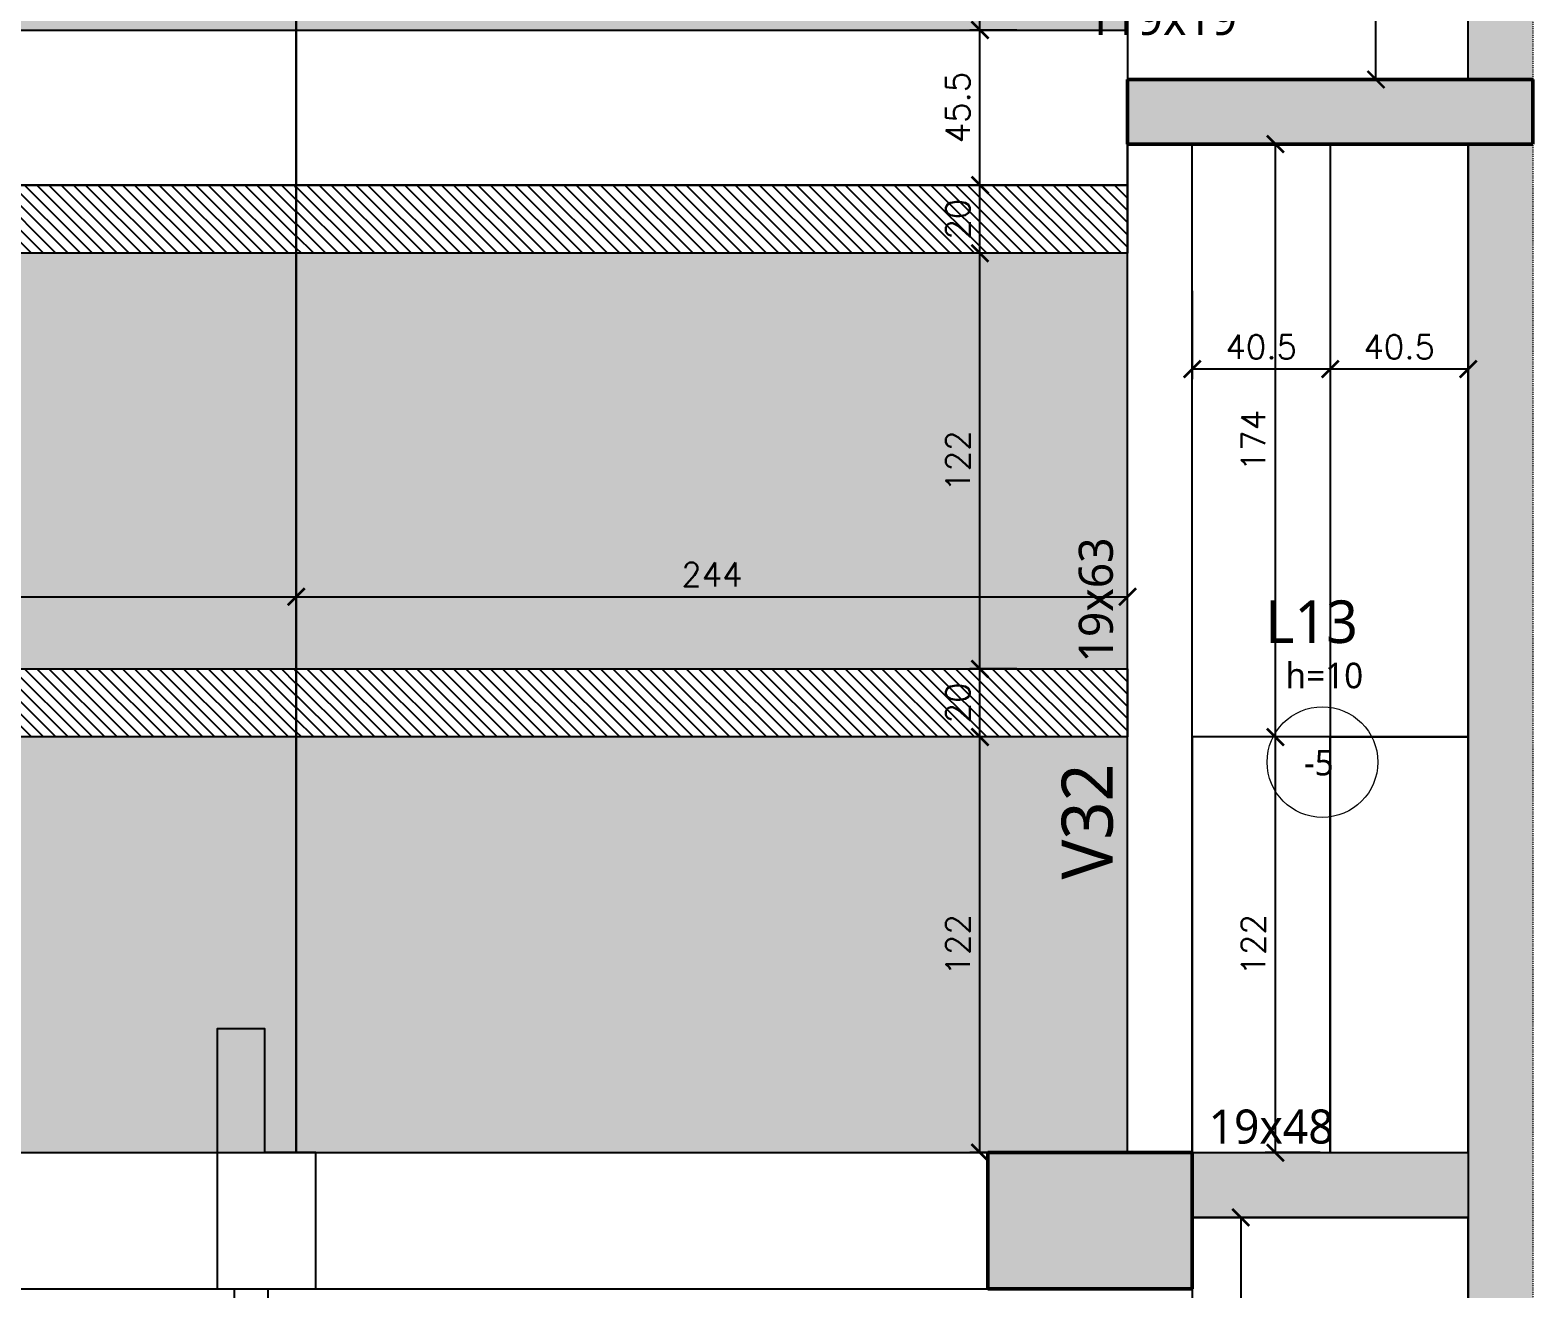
# Model space of a CAD drawing. Extents: x -29754 to -10774, y -8834 to 6017.
# Drawn here: x -21997.4 to -21556.3, y -6833.6 to -6464.1 of the extents above; entities that cross this region are included whole.
import ezdxf

# ---------------------------------------------------------------- set-up
doc = ezdxf.new("R2010")
doc.units = 0
doc.header["$PDMODE"] = 2
doc.header["$PDSIZE"] = 10
doc.linetypes.add('Aligning Line', pattern=[0.635, 0.3175, -0.3175])
doc.layers.get('0').update_dxf_attribs({"lineweight": 13})
doc.layers.get('Defpoints').update_dxf_attribs({"lineweight": 13})
doc.layers.add('A-DETL', color=7, linetype='Continuous', lineweight=18, true_color=0x00a600)
for name, color, linetype, lineweight in [('A-FLOR-IDEN', 7, 'Continuous', 9), ('cotas', 4, 'Continuous', 13), ('S-BEAM', 7, 'Continuous', 18), ('S-BEAM-IDEN', 7, 'Continuous', 9), ('S-COLS', 7, 'Continuous', 18), ('S-COLS-IDEN', 7, 'Continuous', 9)]:
    doc.layers.add(name, color=color, linetype=linetype, lineweight=lineweight)
for name, color, linetype in [('Cota', 4, 'Continuous'), ('Faixa Reesc', 8, 'Continuous'), ('Hachura 122x244', 253, 'Continuous'), ('Painéis', 200, 'Continuous'), ('Reaproveitamento', 251, 'Continuous')]:
    doc.layers.add(name, color=color, linetype=linetype)
doc.styles.add('Gadugi', font='gadugi.ttf', dxfattribs={"height": 15})
doc.styles.add('Gadugi_1', font='gadugi.ttf', dxfattribs={"height": 10})
doc.styles.add('Gadugi_2', font='gadugi.ttf', dxfattribs={"height": 0.2})
doc.styles.add('Gadugi_3', font='gadugi.ttf', dxfattribs={"height": 7.5})
doc.styles.add('ROMANS', font='romans.shx')
doc.dimstyles.new('Cota Paínel', dxfattribs={"dimtxt": 7, "dimasz": 5, "dimexe": 3, "dimexo": 3, "dimgap": 3, "dimtad": 1, "dimdec": 1, "dimzin": 12, "dimdsep": 46, "dimtxsty": 'ROMANS', "dimblk": 'ARCHTICK', "dimcen": 0, "dimclrd": 4, "dimclre": 4, "dimclrt": 1, "dimadec": 1, "dimazin": 3, "dimtfac": 1, "dimtdec": 1, "dimtmove": 0, "dimatfit": 3, "dimldrblk": 'OBLIQUE', "dimfxl": 1, "dimtolj": 1, "dimtzin": 12, "dimarcsym": 0})

# ---------------------------------------------------------------- blocks, each defined once
blk = doc.blocks.new('PED_TAG_LAJE_R01 - TÍTULO_ESPESSURA_REBAIXO-2413107-PL100 - FORMA DO PAVIMENTO TIPO')
at = {"layer": 'A-FLOR-IDEN'}
blk.add_circle((-0.0458, -0.6673), 0.325, dxfattribs=at)
blk = doc.blocks.new('122x244')
at = {"layer": 'Hachura 122x244'}
h = blk.add_hatch(color=256, dxfattribs=at)
h.dxf.hatch_style = 2
h.paths.add_polyline_path([(-30259.5, 9300.7), (-30015.5, 9300.7), (-30015.5, 9422.7), (-30259.5, 9422.7)])
at = {"layer": 'Painéis'}
blk.add_lwpolyline([(-30259.5, 9300.7), (-30015.5, 9300.7), (-30015.5, 9422.7), (-30259.5, 9422.7)], close=True, dxfattribs=at)
blk = doc.blocks.new('_ArchTick')
at = {"color": 0, "linetype": 'ByBlock', "const_width": 0.15}
blk.add_lwpolyline([(-0.5, -0.5), (0.5, 0.5)], dxfattribs=at)
blk = doc.blocks.new('*D287')
at = {"layer": 'Cota', "color": 4, "lineweight": -2, "transparency": 16777216}
for p, q in [((-21698.56, -6671.63), (-21721.58, -6671.63)), ((-21718.58, -6793.63), (-21718.58, -6671.63)), ((-21698.56, -6793.63), (-21721.58, -6793.63))]:
    blk.add_line(p, q, dxfattribs=at)
at = {"layer": 'Defpoints', "color": 0, "transparency": 16777216}
for p in [(-21718.58, -6671.63), (-21695.56, -6671.63), (-21695.56, -6793.63)]:
    blk.add_point(p, dxfattribs=at)
at = {"layer": 'Cota', "color": 4, "lineweight": -2, "transparency": 16777216, "xscale": 5, "yscale": 5, "zscale": 5}
for p, rotation in [((-21718.58, -6671.63), 90), ((-21718.58, -6793.63), 270)]:
    blk.add_blockref('_ArchTick', p, dxfattribs=dict(at, rotation=rotation))
at = {"layer": 'Cota', "color": 1, "transparency": 16777216, "insert": (-21725.08, -6732.63), "char_height": 7, "attachment_point": 5, "rotation": 90, "style": 'ROMANS'}
blk.add_mtext('\\A1;122', dxfattribs=at)
blk = doc.blocks.new('_OBLIQUE')
at = {"color": 0, "linetype": 'ByBlock', "lineweight": -2}
for p, q in [((0, 0), (-1, 0)), ((-0.5, -0.5), (0.5, 0.5))]:
    blk.add_line(p, q, dxfattribs=at)
blk = doc.blocks.new('*D288')
at = {"layer": 'Cota', "color": 4, "lineweight": -2, "transparency": 16777216}
for p, q in [((-21707.77, -6651.63), (-21721.58, -6651.63)), ((-21718.58, -6671.63), (-21718.58, -6651.63)), ((-21698.56, -6671.63), (-21721.58, -6671.63))]:
    blk.add_line(p, q, dxfattribs=at)
at = {"layer": 'Defpoints', "color": 0, "transparency": 16777216}
for p in [(-21718.58, -6651.63), (-21704.77, -6651.63), (-21695.56, -6671.63)]:
    blk.add_point(p, dxfattribs=at)
at = {"layer": 'Cota', "color": 4, "lineweight": -2, "transparency": 16777216, "xscale": 5, "yscale": 5, "zscale": 5}
for p, rotation in [((-21718.58, -6651.63), 90), ((-21718.58, -6671.63), 270)]:
    blk.add_blockref('_ArchTick', p, dxfattribs=dict(at, rotation=rotation))
at = {"layer": 'Cota', "color": 1, "transparency": 16777216, "insert": (-21725.08, -6661.63), "char_height": 7, "attachment_point": 5, "rotation": 90, "style": 'ROMANS'}
blk.add_mtext('\\A1;20', dxfattribs=at)
blk = doc.blocks.new('*D289')
at = {"layer": 'Cota', "color": 4, "lineweight": -2, "transparency": 16777216}
for p, q in [((-21707.77, -6529.63), (-21721.58, -6529.63)), ((-21718.58, -6651.63), (-21718.58, -6529.63)), ((-21707.77, -6651.63), (-21721.58, -6651.63))]:
    blk.add_line(p, q, dxfattribs=at)
at = {"layer": 'Defpoints', "color": 0, "transparency": 16777216}
for p in [(-21718.58, -6529.63), (-21704.77, -6529.63), (-21704.77, -6651.63)]:
    blk.add_point(p, dxfattribs=at)
at = {"layer": 'Cota', "color": 4, "lineweight": -2, "transparency": 16777216, "xscale": 5, "yscale": 5, "zscale": 5}
for p, rotation in [((-21718.58, -6529.63), 90), ((-21718.58, -6651.63), 270)]:
    blk.add_blockref('_ArchTick', p, dxfattribs=dict(at, rotation=rotation))
at = {"layer": 'Cota', "color": 1, "transparency": 16777216, "insert": (-21725.08, -6590.63), "char_height": 7, "attachment_point": 5, "rotation": 90, "style": 'ROMANS'}
blk.add_mtext('\\A1;122', dxfattribs=at)
blk = doc.blocks.new('*D290')
at = {"layer": 'Cota', "color": 4, "lineweight": -2, "transparency": 16777216}
for p, q in [((-21707.77, -6509.63), (-21721.58, -6509.63)), ((-21718.58, -6529.63), (-21718.58, -6509.63)), ((-21707.77, -6529.63), (-21721.58, -6529.63))]:
    blk.add_line(p, q, dxfattribs=at)
at = {"layer": 'Defpoints', "color": 0, "transparency": 16777216}
for p in [(-21718.58, -6509.63), (-21704.77, -6509.63), (-21704.77, -6529.63)]:
    blk.add_point(p, dxfattribs=at)
at = {"layer": 'Cota', "color": 4, "lineweight": -2, "transparency": 16777216, "xscale": 5, "yscale": 5, "zscale": 5}
for p, rotation in [((-21718.58, -6509.63), 90), ((-21718.58, -6529.63), 270)]:
    blk.add_blockref('_ArchTick', p, dxfattribs=dict(at, rotation=rotation))
at = {"layer": 'Cota', "color": 1, "transparency": 16777216, "insert": (-21725.08, -6519.63), "char_height": 7, "attachment_point": 5, "rotation": 90, "style": 'ROMANS'}
blk.add_mtext('\\A1;20', dxfattribs=at)
blk = doc.blocks.new('*D291')
at = {"layer": 'Cota', "color": 4, "lineweight": -2, "transparency": 16777216}
for p, q in [((-21707.77, -6464.13), (-21721.58, -6464.13)), ((-21718.58, -6509.63), (-21718.58, -6464.13)), ((-21707.77, -6509.63), (-21721.58, -6509.63))]:
    blk.add_line(p, q, dxfattribs=at)
at = {"layer": 'Defpoints', "color": 0, "transparency": 16777216}
for p in [(-21718.58, -6464.13), (-21704.77, -6464.13), (-21704.77, -6509.63)]:
    blk.add_point(p, dxfattribs=at)
at = {"layer": 'Cota', "color": 4, "lineweight": -2, "transparency": 16777216, "xscale": 5, "yscale": 5, "zscale": 5}
for p, rotation in [((-21718.58, -6464.13), 90), ((-21718.58, -6509.63), 270)]:
    blk.add_blockref('_ArchTick', p, dxfattribs=dict(at, rotation=rotation))
at = {"layer": 'Cota', "color": 1, "transparency": 16777216, "insert": (-21725.08, -6486.88), "char_height": 7, "attachment_point": 5, "rotation": 90, "style": 'ROMANS'}
blk.add_mtext('\\A1;45.5', dxfattribs=at)
blk = doc.blocks.new('*D292')
at = {"layer": 'Cota', "color": 4, "lineweight": -2, "transparency": 16777216}
for p, q in [((-21711.26, -6342.13), (-21721.58, -6342.13)), ((-21718.58, -6464.13), (-21718.58, -6342.13)), ((-21707.77, -6464.13), (-21721.58, -6464.13))]:
    blk.add_line(p, q, dxfattribs=at)
at = {"layer": 'Defpoints', "color": 0, "transparency": 16777216}
for p in [(-21718.58, -6342.13), (-21708.26, -6342.13), (-21704.77, -6464.13)]:
    blk.add_point(p, dxfattribs=at)
at = {"layer": 'Cota', "color": 4, "lineweight": -2, "transparency": 16777216, "xscale": 5, "yscale": 5, "zscale": 5}
for p, rotation in [((-21718.58, -6342.13), 90), ((-21718.58, -6464.13), 270)]:
    blk.add_blockref('_ArchTick', p, dxfattribs=dict(at, rotation=rotation))
at = {"layer": 'Cota', "color": 1, "transparency": 16777216, "insert": (-21725.08, -6403.13), "char_height": 7, "attachment_point": 5, "rotation": 90, "style": 'ROMANS'}
blk.add_mtext('\\A1;122', dxfattribs=at)
blk = doc.blocks.new('*D295')
at = {"layer": 'Cota', "color": 4, "lineweight": -2, "transparency": 16777216}
for p, q in [((-21590.63, -6342.13), (-21605.34, -6342.13)), ((-21602.34, -6478.63), (-21602.34, -6342.13)), ((-21590.63, -6478.63), (-21605.34, -6478.63))]:
    blk.add_line(p, q, dxfattribs=at)
at = {"layer": 'Defpoints', "color": 0, "transparency": 16777216}
for p in [(-21602.34, -6342.13), (-21587.63, -6342.13), (-21587.63, -6478.63)]:
    blk.add_point(p, dxfattribs=at)
at = {"layer": 'Cota', "color": 4, "lineweight": -2, "transparency": 16777216, "xscale": 5, "yscale": 5, "zscale": 5}
for p, rotation in [((-21602.34, -6342.13), 90), ((-21602.34, -6478.63), 270)]:
    blk.add_blockref('_ArchTick', p, dxfattribs=dict(at, rotation=rotation))
at = {"layer": 'Cota', "color": 1, "transparency": 16777216, "insert": (-21608.84, -6410.38), "char_height": 7, "attachment_point": 5, "rotation": 90, "style": 'ROMANS'}
blk.add_mtext('\\A1;136.5', dxfattribs=at)
blk = doc.blocks.new('*D303')
at = {"layer": 'Cota', "color": 4, "lineweight": -2, "transparency": 16777216}
for p, q in [((-21653.26, -6812.63), (-21639.02, -6812.63)), ((-21642.02, -6812.63), (-21642.02, -6955.63)), ((-21653.26, -6955.63), (-21639.02, -6955.63))]:
    blk.add_line(p, q, dxfattribs=at)
at = {"layer": 'Defpoints', "color": 0, "transparency": 16777216}
for p in [(-21656.26, -6812.63), (-21656.26, -6955.63), (-21642.02, -6955.63)]:
    blk.add_point(p, dxfattribs=at)
at = {"layer": 'Cota', "color": 4, "lineweight": -2, "transparency": 16777216, "xscale": 5, "yscale": 5, "zscale": 5}
for p, rotation in [((-21642.02, -6812.63), 90), ((-21642.02, -6955.63), 270)]:
    blk.add_blockref('_ArchTick', p, dxfattribs=dict(at, rotation=rotation))
at = {"layer": 'Cota', "color": 1, "transparency": 16777216, "insert": (-21648.52, -6884.13), "char_height": 7, "attachment_point": 5, "rotation": 90, "style": 'ROMANS'}
blk.add_mtext('\\A1;143', dxfattribs=at)
blk = doc.blocks.new('*D315')
at = {"layer": 'Cota', "color": 4, "lineweight": -2, "transparency": 16777216}
for p, q in [((-21618.76, -6671.63), (-21634.85, -6671.63)), ((-21631.85, -6793.63), (-21631.85, -6671.63)), ((-21618.76, -6793.63), (-21634.85, -6793.63))]:
    blk.add_line(p, q, dxfattribs=at)
at = {"layer": 'Defpoints', "color": 0, "transparency": 16777216}
for p in [(-21631.85, -6671.63), (-21615.76, -6671.63), (-21615.76, -6793.63)]:
    blk.add_point(p, dxfattribs=at)
at = {"layer": 'Cota', "color": 4, "lineweight": -2, "transparency": 16777216, "xscale": 5, "yscale": 5, "zscale": 5}
for p, rotation in [((-21631.85, -6671.63), 90), ((-21631.85, -6793.63), 270)]:
    blk.add_blockref('_ArchTick', p, dxfattribs=dict(at, rotation=rotation))
at = {"layer": 'Cota', "color": 1, "transparency": 16777216, "insert": (-21638.35, -6732.63), "char_height": 7, "attachment_point": 5, "rotation": 90, "style": 'ROMANS'}
blk.add_mtext('\\A1;122', dxfattribs=at)
blk = doc.blocks.new('*D316')
at = {"layer": 'Cota', "color": 4, "lineweight": -2, "transparency": 16777216}
for p, q in [((-21618.76, -6497.63), (-21634.85, -6497.63)), ((-21631.85, -6671.63), (-21631.85, -6497.63)), ((-21618.76, -6671.63), (-21634.85, -6671.63))]:
    blk.add_line(p, q, dxfattribs=at)
at = {"layer": 'Defpoints', "color": 0, "transparency": 16777216}
for p in [(-21631.85, -6497.63), (-21615.76, -6497.63), (-21615.76, -6671.63)]:
    blk.add_point(p, dxfattribs=at)
at = {"layer": 'Cota', "color": 4, "lineweight": -2, "transparency": 16777216, "xscale": 5, "yscale": 5, "zscale": 5}
for p, rotation in [((-21631.85, -6497.63), 90), ((-21631.85, -6671.63), 270)]:
    blk.add_blockref('_ArchTick', p, dxfattribs=dict(at, rotation=rotation))
at = {"layer": 'Cota', "color": 1, "transparency": 16777216, "insert": (-21638.35, -6584.63), "char_height": 7, "attachment_point": 5, "rotation": 90, "style": 'ROMANS'}
blk.add_mtext('\\A1;174', dxfattribs=at)
blk = doc.blocks.new('*D317')
at = {"layer": 'Cota', "color": 4, "lineweight": -2, "transparency": 16777216}
for p, q in [((-21615.76, -6527.13), (-21615.76, -6566.63)), ((-21575.26, -6527.13), (-21575.26, -6566.63)), ((-21575.26, -6563.63), (-21615.76, -6563.63))]:
    blk.add_line(p, q, dxfattribs=at)
at = {"layer": 'Defpoints', "color": 0, "transparency": 16777216}
for p in [(-21615.76, -6524.13), (-21575.26, -6524.13), (-21615.76, -6563.63)]:
    blk.add_point(p, dxfattribs=at)
at = {"layer": 'Cota', "color": 4, "lineweight": -2, "transparency": 16777216, "xscale": 5, "yscale": 5, "zscale": 5, "rotation": 180}
blk.add_blockref('_ArchTick', (-21615.76, -6563.63), dxfattribs=at)
at = {"layer": 'Cota', "color": 4, "lineweight": -2, "transparency": 16777216, "xscale": 5, "yscale": 5, "zscale": 5}
blk.add_blockref('_ArchTick', (-21575.26, -6563.63), dxfattribs=at)
at = {"layer": 'Cota', "color": 1, "transparency": 16777216, "insert": (-21595.51, -6557.13), "char_height": 7, "attachment_point": 5, "style": 'ROMANS'}
blk.add_mtext('\\A1;40.5', dxfattribs=at)
blk = doc.blocks.new('*D318')
at = {"layer": 'Cota', "color": 4, "lineweight": -2, "transparency": 16777216}
for p, q in [((-21615.76, -6527.13), (-21615.76, -6566.63)), ((-21656.26, -6540.68), (-21656.26, -6566.63)), ((-21615.76, -6563.63), (-21656.26, -6563.63))]:
    blk.add_line(p, q, dxfattribs=at)
at = {"layer": 'Defpoints', "color": 0, "transparency": 16777216}
for p in [(-21615.76, -6524.13), (-21656.26, -6537.68), (-21656.26, -6563.63)]:
    blk.add_point(p, dxfattribs=at)
at = {"layer": 'Cota', "color": 4, "lineweight": -2, "transparency": 16777216, "xscale": 5, "yscale": 5, "zscale": 5, "rotation": 180}
blk.add_blockref('_ArchTick', (-21656.26, -6563.63), dxfattribs=at)
at = {"layer": 'Cota', "color": 4, "lineweight": -2, "transparency": 16777216, "xscale": 5, "yscale": 5, "zscale": 5}
blk.add_blockref('_ArchTick', (-21615.76, -6563.63), dxfattribs=at)
at = {"layer": 'Cota', "color": 1, "transparency": 16777216, "insert": (-21636.01, -6557.13), "char_height": 7, "attachment_point": 5, "style": 'ROMANS'}
blk.add_mtext('\\A1;40.5', dxfattribs=at)
blk = doc.blocks.new('*D484')
at = {"layer": 'cotas', "color": 4, "lineweight": -2, "transparency": 16777216}
for p, q in [((-22163.26, -6648.63), (-22163.26, -6627.45)), ((-22163.26, -6630.45), (-21919.26, -6630.45)), ((-21919.26, -6648.63), (-21919.26, -6627.45))]:
    blk.add_line(p, q, dxfattribs=at)
at = {"layer": 'Defpoints', "color": 0, "transparency": 16777216}
for p in [(-21919.26, -6630.45), (-22163.26, -6651.63), (-21919.26, -6651.63)]:
    blk.add_point(p, dxfattribs=at)
at = {"layer": 'cotas', "color": 4, "lineweight": -2, "transparency": 16777216, "xscale": 5, "yscale": 5, "zscale": 5, "rotation": 180}
blk.add_blockref('_ArchTick', (-22163.26, -6630.45), dxfattribs=at)
at = {"layer": 'cotas', "color": 4, "lineweight": -2, "transparency": 16777216, "xscale": 5, "yscale": 5, "zscale": 5}
blk.add_blockref('_ArchTick', (-21919.26, -6630.45), dxfattribs=at)
at = {"layer": 'cotas', "color": 1, "transparency": 16777216, "insert": (-22041.26, -6623.95), "char_height": 7, "attachment_point": 5, "style": 'ROMANS'}
blk.add_mtext('\\A1;244', dxfattribs=at)
blk = doc.blocks.new('*D485')
at = {"layer": 'cotas', "color": 4, "lineweight": -2, "transparency": 16777216}
for p, q in [((-21919.26, -6648.63), (-21919.26, -6627.45)), ((-21919.26, -6630.45), (-21675.26, -6630.45)), ((-21675.26, -6648.63), (-21675.26, -6627.45))]:
    blk.add_line(p, q, dxfattribs=at)
at = {"layer": 'Defpoints', "color": 0, "transparency": 16777216}
for p in [(-21675.26, -6630.45), (-21919.26, -6651.63), (-21675.26, -6651.63)]:
    blk.add_point(p, dxfattribs=at)
at = {"layer": 'cotas', "color": 4, "lineweight": -2, "transparency": 16777216, "xscale": 5, "yscale": 5, "zscale": 5, "rotation": 180}
blk.add_blockref('_ArchTick', (-21919.26, -6630.45), dxfattribs=at)
at = {"layer": 'cotas', "color": 4, "lineweight": -2, "transparency": 16777216, "xscale": 5, "yscale": 5, "zscale": 5}
blk.add_blockref('_ArchTick', (-21675.26, -6630.45), dxfattribs=at)
at = {"layer": 'cotas', "color": 1, "transparency": 16777216, "insert": (-21797.26, -6623.95), "char_height": 7, "attachment_point": 5, "style": 'ROMANS'}
blk.add_mtext('\\A1;244', dxfattribs=at)

msp = doc.modelspace()

# ---------------------------------------------------------------- hatches: boundary and pattern name
at = {"layer": 'Faixa Reesc'}
h = msp.add_hatch(dxfattribs=at)
h.set_pattern_fill('ANSI31', color=256, scale=0.8, angle=90)
h.set_pattern_definition([(135, (7277.2974, -10203.0406), (-1.79605122, -1.79605122), [])])
h.paths.add_polyline_path([(-22163.26, -6509.63), (-21919.26, -6509.63), (-21919.26, -6529.63), (-22163.26, -6529.63)])
h = msp.add_hatch(dxfattribs=at)
h.set_pattern_fill('ANSI31', color=256, scale=0.8, angle=90)
h.set_pattern_definition([(135, (7033.2974, -10203.0406), (-1.79605122, -1.79605122), [])])
h.paths.add_polyline_path([(-21919.26, -6509.63), (-21675.26, -6509.63), (-21675.26, -6529.63), (-21919.26, -6529.63)])
h = msp.add_hatch(dxfattribs=at)
h.set_pattern_fill('ANSI31', color=256, scale=0.8, angle=90)
h.set_pattern_definition([(135, (7277.2974, -10345.0406), (-1.79605122, -1.79605122), [])])
h.paths.add_polyline_path([(-22163.26, -6651.63), (-21919.26, -6651.63), (-21919.26, -6671.63), (-22163.26, -6671.63)])
h = msp.add_hatch(dxfattribs=at)
h.set_pattern_fill('ANSI31', color=256, scale=0.8, angle=90)
h.set_pattern_definition([(135, (7033.2974, -10345.0406), (-1.79605122, -1.79605122), [])])
h.paths.add_polyline_path([(-21919.26, -6651.63), (-21675.26, -6651.63), (-21675.26, -6671.63), (-21919.26, -6671.63)])
at = {"layer": 'S-BEAM', "true_color": 0xccffcc}
for points in [[(-21556.26, -6478.63), (-21556.26, -6322.63), (-21575.26, -6322.63), (-21575.26, -6478.63)], [(-21556.26, -7168.63), (-21556.26, -6497.63), (-21575.26, -6497.63), (-21575.26, -7168.63)]]:
    msp.add_hatch(color=254, dxfattribs=at).paths.add_polyline_path(points, flags=0)
at = {"layer": 'S-BEAM', "true_color": 0xd9d9d9}
msp.add_hatch(color=254, dxfattribs=at).paths.add_polyline_path([(-21656.26, -6812.63), (-21575.26, -6812.63), (-21575.26, -6793.63), (-21656.26, -6793.63)], flags=0)
at = {"layer": 'S-COLS', "true_color": 0x808080}
for points in [[(-21675.26, -6497.63), (-21556.26, -6497.63), (-21556.26, -6478.63), (-21675.26, -6478.63)], [(-21716.26, -6833.63), (-21656.26, -6833.63), (-21656.26, -6793.63), (-21716.26, -6793.63)]]:
    msp.add_hatch(color=8, dxfattribs=at).paths.add_polyline_path(points, flags=0)

# ---------------------------------------------------------------- linework, layer by layer
at = {"layer": 'A-DETL', "color": 7, "linetype": 'Aligning Line'}
msp.add_line((-21556.26, -6322.63), (-21556.26, -7187.63), dxfattribs=at)
at = {"layer": 'Cota'}
msp.add_lwpolyline([(-21937.53, -6865.11), (-21927.53, -6865.11), (-21927.53, -6833.63), (-21913.53, -6833.63), (-21913.53, -6793.63), (-21928.53, -6793.63), (-21928.53, -6757.25), (-21942.53, -6757.25), (-21942.53, -6833.63), (-21937.53, -6833.63), (-21937.53, -6865.11)], dxfattribs=at)
at = {"layer": 'Painéis'}
for points in [[(-21675.26, -6478.63), (-21575.26, -6478.63), (-21575.26, -6342.13), (-21675.26, -6342.13)], [(-21919.26, -6509.63), (-22163.26, -6509.63), (-22163.26, -6464.13), (-21919.26, -6464.13)], [(-21675.26, -6509.63), (-21919.26, -6509.63), (-21919.26, -6464.13), (-21675.26, -6464.13)], [(-21615.76, -6671.63), (-21656.26, -6671.63), (-21656.26, -6497.63), (-21615.76, -6497.63)], [(-21615.76, -6671.63), (-21575.26, -6671.63), (-21575.26, -6497.63), (-21615.76, -6497.63)], [(-21919.26, -6529.63), (-22163.26, -6529.63), (-22163.26, -6509.63), (-21919.26, -6509.63)], [(-21675.26, -6529.63), (-21919.26, -6529.63), (-21919.26, -6509.63), (-21675.26, -6509.63)], [(-21919.26, -6671.63), (-22163.26, -6671.63), (-22163.26, -6651.63), (-21919.26, -6651.63)], [(-21675.26, -6671.63), (-21919.26, -6671.63), (-21919.26, -6651.63), (-21675.26, -6651.63)], [(-21615.76, -6671.63), (-21656.26, -6671.63), (-21656.26, -6793.63), (-21615.76, -6793.63)], [(-21615.76, -6793.63), (-21575.26, -6793.63), (-21575.26, -6671.63), (-21615.76, -6671.63)], [(-21656.26, -6955.63), (-21575.26, -6955.63), (-21575.26, -6812.63), (-21656.26, -6812.63)]]:
    msp.add_lwpolyline(points, close=True, dxfattribs=at)
at = {"layer": 'S-BEAM', "lineweight": 25}
for p, q in [((-21575.26, -6478.63), (-21575.26, -6322.63)), ((-21675.26, -6793.63), (-21675.26, -6497.63)), ((-21656.26, -6793.63), (-21656.26, -6497.63)), ((-21575.26, -6497.63), (-21575.26, -7168.63)), ((-22458.26, -6793.63), (-21716.26, -6793.63)), ((-21656.26, -6793.63), (-21575.26, -6793.63)), ((-21656.26, -6812.63), (-21575.26, -6812.63)), ((-22458.26, -6833.63), (-21716.26, -6833.63))]:
    msp.add_line(p, q, dxfattribs=at)
at = {"layer": 'S-COLS', "lineweight": 50}
for p, q in [((-21675.26, -6497.63), (-21675.26, -6478.63)), ((-21675.26, -6478.63), (-21556.26, -6478.63)), ((-21556.26, -6478.63), (-21556.26, -6497.63)), ((-21556.26, -6497.63), (-21675.26, -6497.63)), ((-21716.26, -6833.63), (-21716.26, -6793.63)), ((-21716.26, -6793.63), (-21656.26, -6793.63)), ((-21656.26, -6793.63), (-21656.26, -6833.63)), ((-21656.26, -6833.63), (-21716.26, -6833.63))]:
    msp.add_line(p, q, dxfattribs=at)

# ---------------------------------------------------------------- block references
at = {"layer": 'A-FLOR-IDEN', "xscale": 49.99999999999998, "yscale": 49.99999999999998, "zscale": 49.99999999999998}
msp.add_blockref('PED_TAG_LAJE_R01 - TÍTULO_ESPESSURA_REBAIXO-2413107-PL100 - FORMA DO PAVIMENTO TIPO', (-21615.76, -6645.63), dxfattribs=at)
at = {"layer": 'Reaproveitamento'}
for p in [(8096.24, -15764.83), (8340.24, -15764.83), (8096.24, -15952.33), (8340.24, -15952.33), (8096.24, -16094.33), (8340.24, -16094.33)]:
    msp.add_blockref('122x244', p, dxfattribs=at)

# ---------------------------------------------------------------- texts
at = {"layer": 'A-FLOR-IDEN', "attachment_point": 1}
for s, insert, char_height, width, style in [('L13', (-21634.79, -6631.54), 12.5, 33.27, 'Gadugi_3'), ('h=10', (-21628.89, -6649.83), 7.5, 29.6624, 'Gadugi_2'), ('-5', (-21623.48, -6675.4), 7.5, 12.0253, 'Gadugi_2')]:
    msp.add_mtext(s, dxfattribs=dict(at, insert=insert, char_height=char_height, width=width, style=style))
at = {"layer": 'S-BEAM-IDEN', "attachment_point": 1, "rotation": 90}
for s, insert, char_height, width, style in [('19x63', (-21689.58, -6649.76), 10, 44.8945, 'Gadugi'), ('V32', (-21694.61, -6713.46), 15, 44.0928, 'Gadugi_1')]:
    msp.add_mtext(s, dxfattribs=dict(at, insert=insert, char_height=char_height, width=width, style=style))
at = {"layer": 'S-BEAM-IDEN', "insert": (-21651.45, -6780.97), "char_height": 10, "width": 44.8945, "attachment_point": 1, "style": 'Gadugi'}
msp.add_mtext('19x48', dxfattribs=at)
at = {"layer": 'S-COLS-IDEN', "insert": (-21687.2, -6455.58), "char_height": 10, "width": 54.1139, "attachment_point": 1, "style": 'Gadugi'}
msp.add_mtext('119x19', dxfattribs=at)

# ---------------------------------------------------------------- dimensions: what is measured, and where the dimension line sits
at = {"layer": 'Cota'}
for base, p1, p2, angle, override, picture, middle in [((-21718.58, -6342.13), (-21704.77, -6464.13), (-21708.26, -6342.13), 90, {"dimtmove": 1, "dimarcsym": 2}, '*D292', (-21725.08, -6403.13)), ((-21602.34, -6342.13), (-21587.63, -6478.63), (-21587.63, -6342.13), 90, {"dimarcsym": 2}, '*D295', (-21608.84, -6410.38)), ((-21718.58, -6464.13), (-21704.77, -6509.63), (-21704.77, -6464.13), 90, {"dimtmove": 1, "dimarcsym": 2}, '*D291', (-21725.08, -6486.88)), ((-21631.85, -6497.63), (-21615.76, -6671.63), (-21615.76, -6497.63), 90, {"dimtmove": 1, "dimarcsym": 2}, '*D316', (-21638.35, -6584.63)), ((-21718.58, -6509.63), (-21704.77, -6529.63), (-21704.77, -6509.63), 90, {"dimtmove": 1, "dimarcsym": 2}, '*D290', (-21725.08, -6519.63)), ((-21656.26, -6563.63), (-21615.76, -6524.13), (-21656.26, -6537.68), 180, {"dimtmove": 1, "dimarcsym": 2}, '*D318', (-21636.01, -6557.13)), ((-21615.76, -6563.63), (-21575.26, -6524.13), (-21615.76, -6524.13), 180, {"dimarcsym": 2}, '*D317', (-21595.51, -6557.13)), ((-21718.58, -6529.63), (-21704.77, -6651.63), (-21704.77, -6529.63), 90, {"dimtmove": 1, "dimarcsym": 2}, '*D289', (-21725.08, -6590.63)), ((-21718.58, -6651.63), (-21695.56, -6671.63), (-21704.77, -6651.63), 90, {"dimtmove": 1, "dimarcsym": 2}, '*D288', (-21725.08, -6661.63)), ((-21718.58, -6671.63), (-21695.56, -6793.63), (-21695.56, -6671.63), 90, {"dimarcsym": 2}, '*D287', (-21725.08, -6732.63)), ((-21631.85, -6671.63), (-21615.76, -6793.63), (-21615.76, -6671.63), 90, {"dimarcsym": 2}, '*D315', (-21638.35, -6732.63)), ((-21642.02, -6955.63), (-21656.26, -6812.63), (-21656.26, -6955.63), 90, {"dimarcsym": 2}, '*D303', (-21648.52, -6884.13))]:
    dim = msp.add_linear_dim(base=base, p1=p1, p2=p2, angle=angle, dimstyle='Cota Paínel', override=override, dxfattribs=at)
    dim.commit()
    dim.dimension.update_dxf_attribs({"geometry": picture, "text_midpoint": middle})
at = {"layer": 'cotas'}
for base, p1, p2, picture, middle in [((-21919.26, -6630.45), (-22163.26, -6651.63), (-21919.26, -6651.63), '*D484', (-22041.26, -6623.95)), ((-21675.26, -6630.45), (-21919.26, -6651.63), (-21675.26, -6651.63), '*D485', (-21797.26, -6623.95))]:
    dim = msp.add_linear_dim(base=base, p1=p1, p2=p2, dimstyle='Cota Paínel', override={"dimtmove": 1, "dimarcsym": 2}, dxfattribs=at)
    dim.commit()
    dim.dimension.update_dxf_attribs({"geometry": picture, "text_midpoint": middle})

doc.saveas('drawing.dxf')
